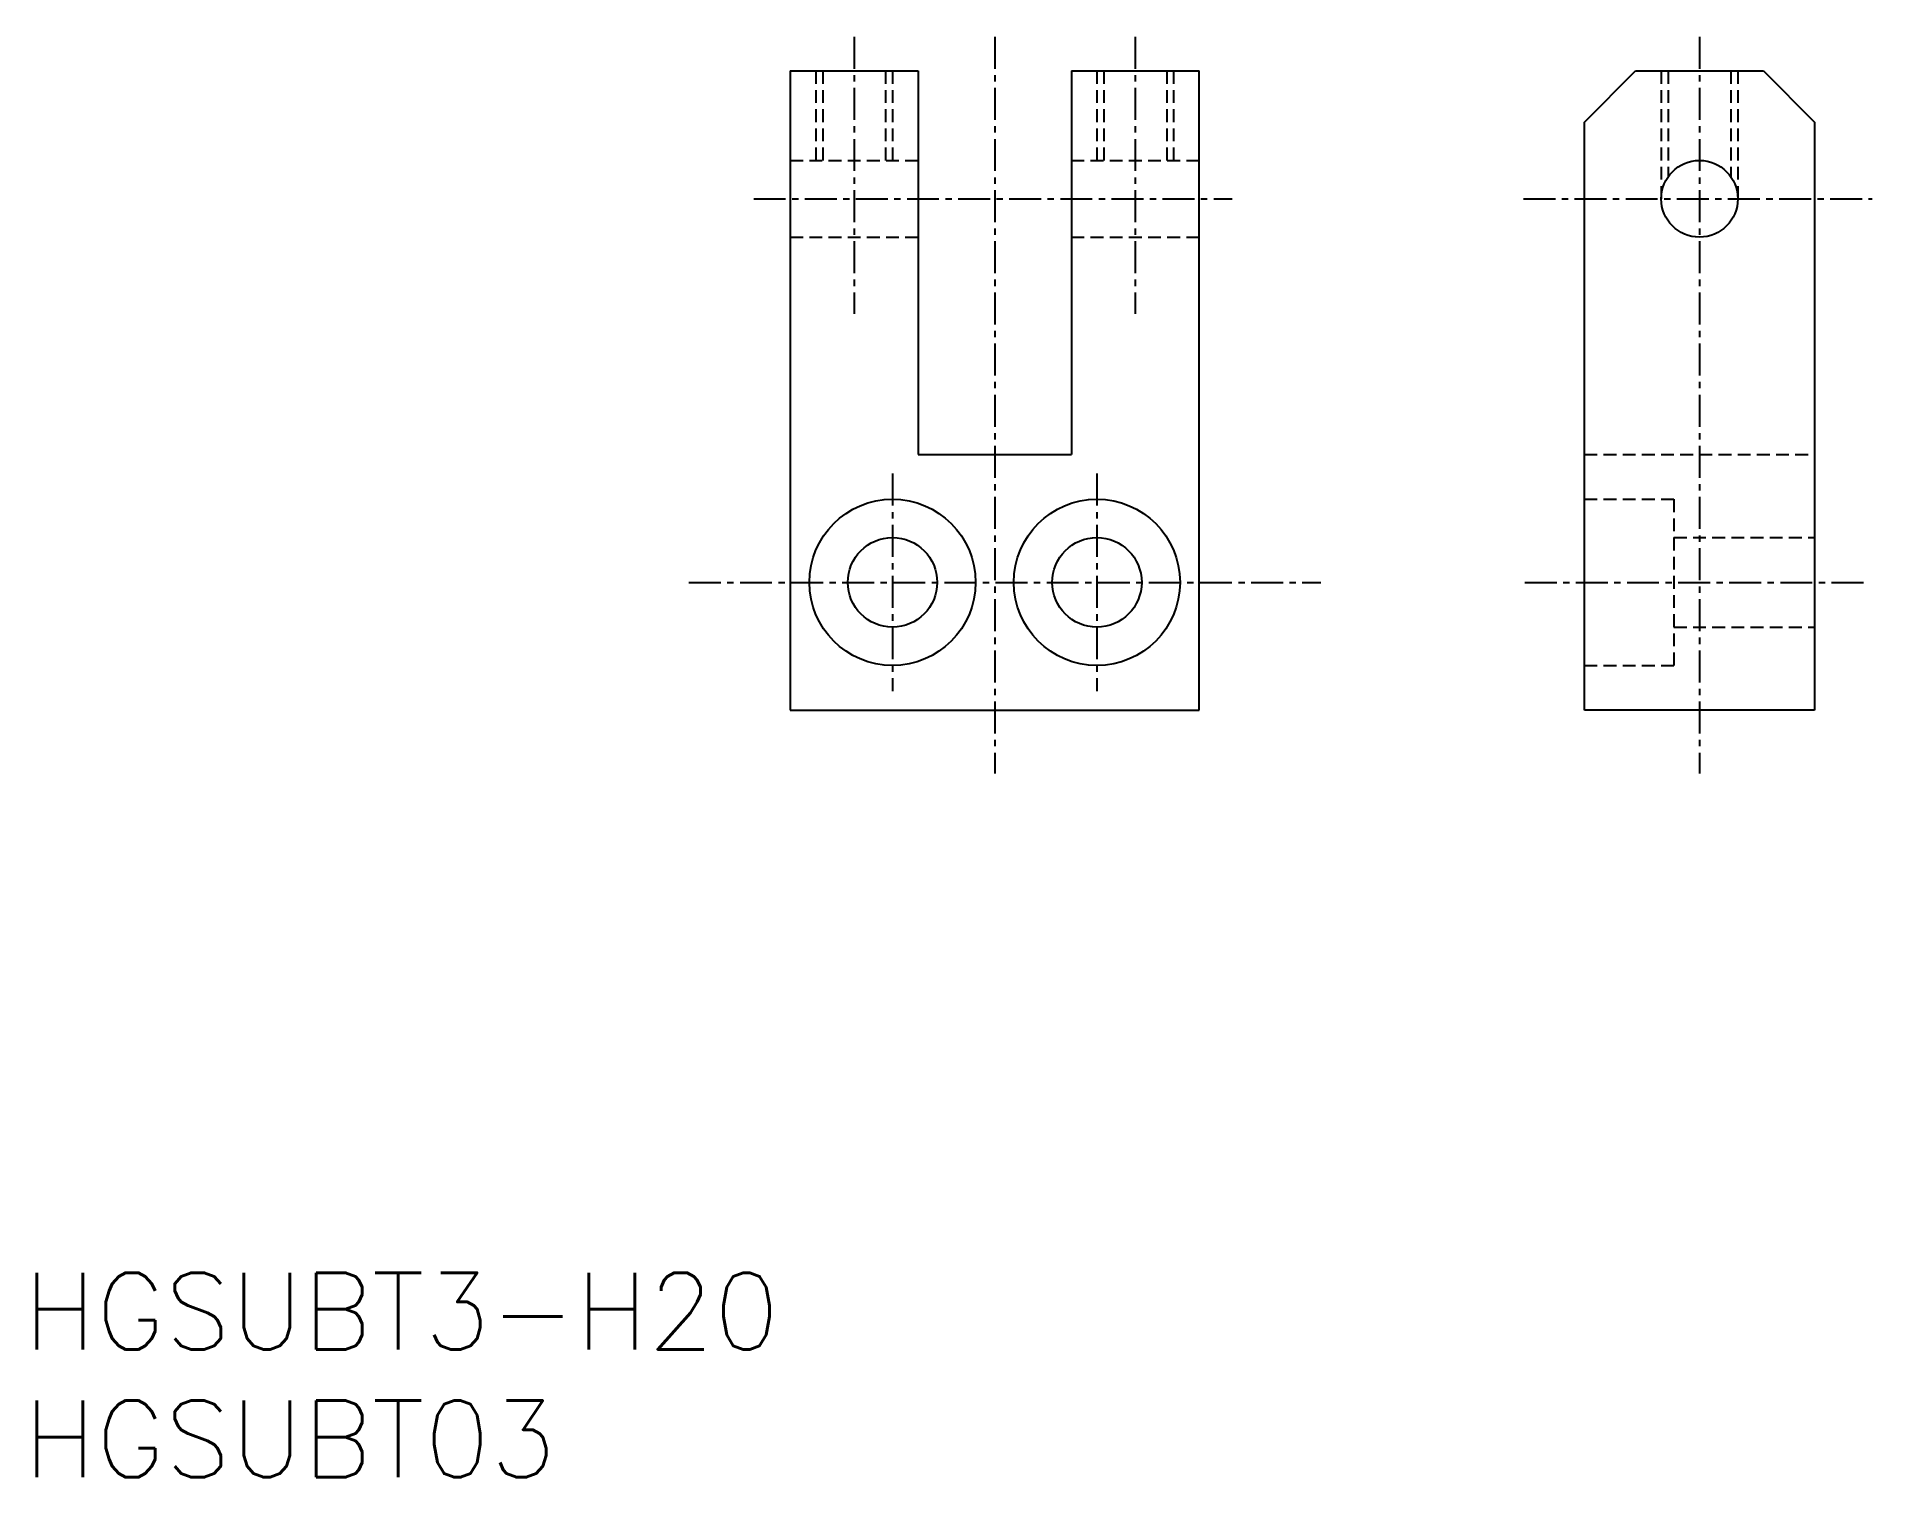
# Model space of a CAD drawing. Extents: x 0.5 to 72.3, y 0 to 56.3.
import ezdxf

# ---------------------------------------------------------------- set-up
doc = ezdxf.new("R2010")
doc.units = 0
doc.linetypes.add('CENTER', pattern=[2, 1.25, -0.25, 0.25, -0.25])
doc.linetypes.add('DASHED', pattern=[0.75, 0.5, -0.25])
doc.layers.get('0').update_dxf_attribs({"linetype": 'CONTINUOUS'})
doc.layers.add('CENTER', color=1, linetype='CENTER')
doc.styles.get("Standard").update_dxf_attribs({"font": 'txt.shx'})

# ---------------------------------------------------------------- blocks, each defined once
blk = doc.blocks.new('*U16')
at = {"color": 7, "linetype": 'CONTINUOUS'}
blk.add_text('HGSUBT03', height=3, dxfattribs=at).set_placement((0, 0))
blk = doc.blocks.new('*U17')
at = {"color": 7, "linetype": 'CONTINUOUS'}
blk.add_text('HGSUBT3-H20', height=3, dxfattribs=at).set_placement((0, 5))

msp = doc.modelspace()

# ---------------------------------------------------------------- linework, layer by layer
at = {"color": 7, "linetype": 'CONTINUOUS'}
for p, q in [((30, 55), (30, 30)), ((30, 55), (35, 55)), ((35, 55), (35, 40)), ((41, 55), (41, 40)), ((41, 55), (46, 55)), ((46, 30), (46, 55)), ((61.076, 53), (63.076, 55)), ((63.076, 55), (68.076, 55)), ((68.076, 55), (70.076, 53)), ((61.076, 30), (61.076, 53)), ((70.076, 53), (70.076, 30)), ((35, 40), (41, 40)), ((30, 30), (46, 30)), ((70.076, 30), (61.076, 30))]:
    msp.add_line(p, q, dxfattribs=at)
at = {"color": 3, "linetype": 'DASHED'}
for p, q in [((31, 55), (31, 51.5)), ((31.27, 55), (31.27, 51.5)), ((33.729, 55), (33.729, 51.5)), ((34, 55), (34, 51.5)), ((42, 55), (42, 51.5)), ((42.27, 55), (42.27, 51.5)), ((44.729, 55), (44.729, 51.5)), ((45, 55), (45, 51.5)), ((64.076, 55), (64.076, 50)), ((64.347, 55), (64.347, 50.859)), ((66.806, 55), (66.806, 50.859)), ((67.076, 55), (67.076, 50)), ((30, 51.5), (35, 51.5)), ((41, 51.5), (46, 51.5)), ((30, 48.5), (35, 48.5)), ((41, 48.5), (46, 48.5)), ((61.076, 40), (70.076, 40)), ((61.076, 38.25), (64.576, 38.25)), ((64.576, 38.25), (64.576, 31.75)), ((64.576, 36.75), (70.076, 36.75)), ((64.576, 33.25), (70.076, 33.25)), ((61.076, 31.75), (64.576, 31.75))]:
    msp.add_line(p, q, dxfattribs=at)
at = {"color": 7, "linetype": 'CONTINUOUS'}
for centre, radius in [((65.576, 50), 1.5), ((34, 35), 3.25), ((42, 35), 3.25), ((34, 35), 1.75), ((42, 35), 1.75)]:
    msp.add_circle(centre, radius, dxfattribs=at)
at = {"layer": 'CENTER', "color": 1, "linetype": 'CENTER'}
for p, q in [((32.5, 56.338), (32.5, 45.5)), ((38, 56.338), (38, 27.525)), ((43.5, 56.338), (43.5, 45.5)), ((65.576, 56.338), (65.576, 27.525)), ((28.568, 50), (47.297, 50)), ((58.69, 50), (72.338, 50)), ((34, 39.25), (34, 30.75)), ((42, 39.25), (42, 30.75)), ((26.034, 35), (50.76, 35)), ((58.741, 35), (72.091, 35))]:
    msp.add_line(p, q, dxfattribs=at)

# ---------------------------------------------------------------- block references
at = {"color": 7, "linetype": 'CONTINUOUS'}
for name in ['*U17', '*U16']:
    msp.add_blockref(name, (0, 0), dxfattribs=at)

doc.saveas('drawing.dxf')
